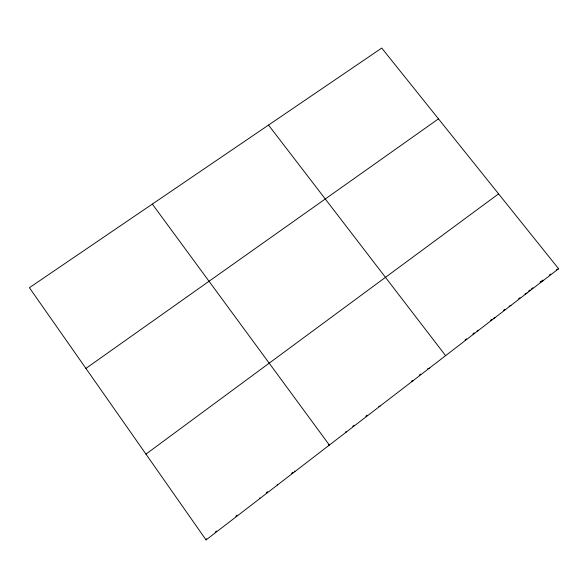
<?xml version="1.0" encoding="UTF-8"?>
<svg xmlns="http://www.w3.org/2000/svg" width="588" height="588" viewBox="0 0 588 588"><rect width="100%" height="100%" fill="white"/><g stroke="black" fill="none" stroke-linecap="round" stroke-linejoin="round"><path stroke-width="0.88" d="M206.057 539.931L558.6 268.738L381.737 48.069L29.4 287.701L206.057 539.931L206.579 538.726M215.164 532.125L216.59 531.023M235.803 516.249L237.221 515.161M266.298 492.795L267.753 491.678M291.597 473.34L293.037 472.238M352.734 426.329L354.182 425.212M365.78 416.289L367.221 415.179M419.237 375.181L420.64 374.1M465.057 339.945L466.468 338.857M472.833 333.962L474.244 332.874M490.385 320.46L491.788 319.387M503.394 310.464L504.842 309.347M518.572 298.785L520.013 297.682M528.627 291.053L530.06 289.95M531.486 288.855L532.919 287.752M542.908 280.072L540.071 282.255L542.856 280.851M549.288 275.162L550.706 274.074M145.956 454.12L498.58 193.856M85.922 368.404L438.472 118.857M556.402 269.877L558.6 268.738M525.003 294.029L526.98 293.059M509.105 306.252L510.979 305.37M493.273 318.49L494.839 317.785M477.103 330.934L478.566 330.302M427.674 368.691L429.409 368.117M411.504 381.127L413.085 380.679M378.753 406.315L380.017 406.117M345.465 431.915L346.391 431.982M328.611 444.873L329.368 445.072L152.336 204.087M294.478 471.128L294.882 471.598M268.518 125.068L445.608 355.659M277.198 484.416L277.418 485.034M259.764 497.823L259.808 498.58"/></g></svg>
